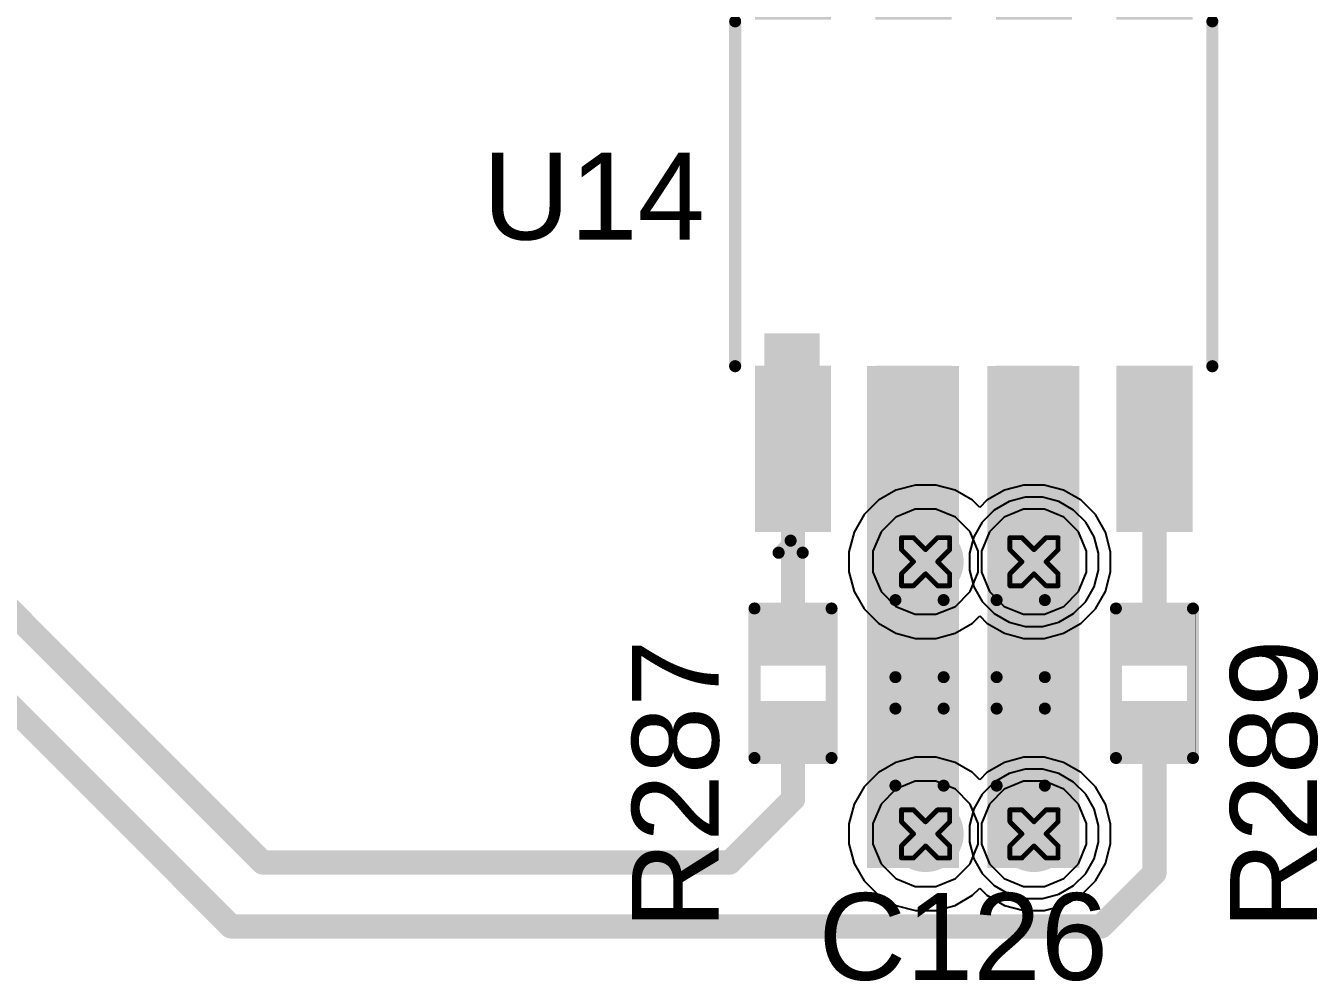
# Model space of a CAD drawing. Header units: inches. Extents: x 0 to 5379, y 0 to 5429.
# Drawn here: x 268.26 to 281.88, y 84.18 to 94.25 of the extents above; entities that cross this region are included whole.
import ezdxf

# ---------------------------------------------------------------- set-up
doc = ezdxf.new("R2010")
doc.units = ezdxf.units.IN
for name, color, linetype in [('Bottom Layer', 5, 'Continuous'), ('Bottom Solder', 6, 'Continuous'), ('Drill Drawing', 1, 'Continuous'), ('GND01', 16, 'Continuous'), ('GND02', 76, 'Continuous'), ('PWR', 156, 'Continuous'), ('SIG 01', 90, 'Continuous'), ('Top Layer', 1, 'Continuous'), ('Top Overlay', 2, 'Continuous'), ('Top Paste', 8, 'Continuous'), ('Top Solder', 216, 'Continuous'), ('Via Holes', 16, 'Continuous')]:
    doc.layers.add(name, color=color, linetype=linetype)
doc.styles.add('Arial', font='', dxfattribs={"height": 0.2})
doc.styles.get('Arial').set_extended_font_data('Arial')

# ---------------------------------------------------------------- blocks, each defined once
blk = doc.blocks.new('SOIC_8_0_154___3_90___W______144')
at = {"layer": 'Top Layer'}
for points in [[(-3.475, 1.605), (-3.475, 2.205), (-1.925, 2.205), (-1.925, 1.605)], [(1.925, 1.605), (1.925, 2.205), (3.475, 2.205), (3.475, 1.605)], [(-3.475, 0.335), (-3.475, 0.935), (-1.925, 0.935), (-1.925, 0.335)], [(1.925, 0.335), (1.925, 0.935), (3.475, 0.935), (3.475, 0.335)], [(-3.475, -0.935), (-3.475, -0.335), (-1.925, -0.335), (-1.925, -0.935)], [(1.925, -0.935), (1.925, -0.335), (3.475, -0.335), (3.475, -0.935)], [(-3.475, -2.205), (-3.475, -1.605), (-1.925, -1.605), (-1.925, -2.205)], [(1.925, -2.205), (1.925, -1.605), (3.475, -1.605), (3.475, -2.205)]]:
    blk.add_hatch(color=1, dxfattribs=at).paths.add_polyline_path(points)
at = {"layer": 'Top Overlay'}
blk.add_hatch(color=2, dxfattribs=at).paths.add_polyline_path([(-1.839, 1.624), (-1.483, 1.624), (-1.483, 2.209), (-1.839, 2.209)])
at = {"layer": 'Top Paste'}
for points in [[(-3.475, 1.605), (-3.475, 2.205), (-1.925, 2.205), (-1.925, 1.605)], [(1.925, 1.605), (1.925, 2.205), (3.475, 2.205), (3.475, 1.605)], [(-3.475, 0.335), (-3.475, 0.935), (-1.925, 0.935), (-1.925, 0.335)], [(1.925, 0.335), (1.925, 0.935), (3.475, 0.935), (3.475, 0.335)], [(-3.475, -0.935), (-3.475, -0.335), (-1.925, -0.335), (-1.925, -0.935)], [(1.925, -0.935), (1.925, -0.335), (3.475, -0.335), (3.475, -0.935)], [(-3.475, -2.205), (-3.475, -1.605), (-1.925, -1.605), (-1.925, -2.205)], [(1.925, -2.205), (1.925, -1.605), (3.475, -1.605), (3.475, -2.205)]]:
    blk.add_hatch(color=8, dxfattribs=at).paths.add_polyline_path(points)
at = {"layer": 'Top Solder'}
for points in [[(-3.577, 1.503), (-3.577, 2.307), (-1.823, 2.307), (-1.823, 1.503)], [(1.823, 1.503), (1.823, 2.307), (3.577, 2.307), (3.577, 1.503)], [(-3.577, 0.233), (-3.577, 1.037), (-1.823, 1.037), (-1.823, 0.233)], [(1.823, 0.233), (1.823, 1.037), (3.577, 1.037), (3.577, 0.233)], [(-3.577, -1.037), (-3.577, -0.233), (-1.823, -0.233), (-1.823, -1.037)], [(1.823, -1.037), (1.823, -0.233), (3.577, -0.233), (3.577, -1.037)], [(-3.577, -2.307), (-3.577, -1.503), (-1.823, -1.503), (-1.823, -2.307)], [(1.823, -2.307), (1.823, -1.503), (3.577, -1.503), (3.577, -2.307)]]:
    blk.add_hatch(color=216, dxfattribs=at).paths.add_polyline_path(points)
at = {"layer": 'Top Overlay'}
for points in [[(-1.829, 2.515, 0.127, 0.127, 0), (1.803, 2.515, 0.127, 0.127, 0)], [(-3.794, 2.057, 0.127, 0.127, 0), (-3.667, 1.93, 0.127, 0.127, 0)], [(-3.794, 2.057, 0.127, 0.127, 0), (-3.794, 1.803, 0.127, 0.127, 0)], [(-3.667, 1.93, 0.127, 0.127, 0), (-3.794, 1.803, 0.127, 0.127, 0)], [(-1.829, -2.515, 0.127, 0.127, 0), (1.803, -2.515, 0.127, 0.127, 0)]]:
    blk.add_lwpolyline(points, format="xyseb", dxfattribs=at)
for points in [[(-1.861, 2.515, 0.0635, 0.0635, 1), (-1.797, 2.515, 0.0635, 0.0635, 1)], [(1.772, 2.515, 0.0635, 0.0635, 1), (1.835, 2.515, 0.0635, 0.0635, 1)], [(-3.826, 2.057, 0.0635, 0.0635, 1), (-3.762, 2.057, 0.0635, 0.0635, 1)], [(-3.826, 2.057, 0.0635, 0.0635, 1), (-3.762, 2.057, 0.0635, 0.0635, 1)], [(-3.699, 1.93, 0.0635, 0.0635, 1), (-3.635, 1.93, 0.0635, 0.0635, 1)], [(-3.699, 1.93, 0.0635, 0.0635, 1), (-3.635, 1.93, 0.0635, 0.0635, 1)], [(-3.826, 1.803, 0.0635, 0.0635, 1), (-3.762, 1.803, 0.0635, 0.0635, 1)], [(-3.826, 1.803, 0.0635, 0.0635, 1), (-3.762, 1.803, 0.0635, 0.0635, 1)], [(-1.861, -2.515, 0.0635, 0.0635, 1), (-1.797, -2.515, 0.0635, 0.0635, 1)], [(1.772, -2.515, 0.0635, 0.0635, 1), (1.835, -2.515, 0.0635, 0.0635, 1)]]:
    blk.add_lwpolyline(points, format="xyseb", close=True, dxfattribs=at)
blk = doc.blocks.new('R___0402_481')
at = {"layer": 'Top Layer'}
for points in [[(-0.699, -0.318), (-0.699, 0.318), (-0.241, 0.318), (-0.241, -0.318)], [(0.241, -0.318), (0.241, 0.318), (0.699, 0.318), (0.699, -0.318)]]:
    blk.add_hatch(color=1, dxfattribs=at).paths.add_polyline_path(points)
at = {"layer": 'Top Paste'}
for points in [[(-0.699, -0.318), (-0.699, 0.318), (-0.241, 0.318), (-0.241, -0.318)], [(0.241, -0.318), (0.241, 0.318), (0.699, 0.318), (0.699, -0.318)]]:
    blk.add_hatch(color=8, dxfattribs=at).paths.add_polyline_path(points)
at = {"layer": 'Top Solder'}
for points in [[(-0.754, -0.373), (-0.754, 0.373), (-0.186, 0.373), (-0.186, -0.373)], [(0.186, -0.373), (0.186, 0.373), (0.754, 0.373), (0.754, -0.373)]]:
    blk.add_hatch(color=216, dxfattribs=at).paths.add_polyline_path(points)
at = {"layer": 'Top Overlay'}
for points in [[(-0.787, 0.406, 0.127, 0.127, 0), (0.787, 0.406, 0.127, 0.127, 0)], [(-0.787, 0.406, 0.127, 0.127, 0), (-0.787, -0.406, 0.127, 0.127, 0)], [(0.787, 0.406, 0.127, 0.127, 0), (0.787, -0.406, 0.127, 0.127, 0)], [(-0.787, -0.406, 0.127, 0.127, 0), (0.787, -0.406, 0.127, 0.127, 0)], [(-0.813, -0.432, 0.00323, 0.00323, 0), (0.813, -0.432, 0.00323, 0.00323, 0)]]:
    blk.add_lwpolyline(points, format="xyseb", dxfattribs=at)
for points in [[(-0.819, 0.406, 0.0635, 0.0635, 1), (-0.756, 0.406, 0.0635, 0.0635, 1)], [(-0.819, 0.406, 0.0635, 0.0635, 1), (-0.756, 0.406, 0.0635, 0.0635, 1)], [(0.756, 0.406, 0.0635, 0.0635, 1), (0.819, 0.406, 0.0635, 0.0635, 1)], [(0.756, 0.406, 0.0635, 0.0635, 1), (0.819, 0.406, 0.0635, 0.0635, 1)], [(-0.819, -0.406, 0.0635, 0.0635, 1), (-0.756, -0.406, 0.0635, 0.0635, 1)], [(-0.819, -0.406, 0.0635, 0.0635, 1), (-0.756, -0.406, 0.0635, 0.0635, 1)], [(0.756, -0.406, 0.0635, 0.0635, 1), (0.819, -0.406, 0.0635, 0.0635, 1)], [(0.756, -0.406, 0.0635, 0.0635, 1), (0.819, -0.406, 0.0635, 0.0635, 1)], [(-0.814, -0.432, 0.00161, 0.00161, 1), (-0.812, -0.432, 0.00161, 0.00161, 1)], [(0.812, -0.432, 0.00161, 0.00161, 1), (0.814, -0.432, 0.00161, 0.00161, 1)]]:
    blk.add_lwpolyline(points, format="xyseb", close=True, dxfattribs=at)
blk = doc.blocks.new('R___0402_483')
at = {"layer": 'Top Layer'}
for points in [[(-0.699, -0.318), (-0.699, 0.318), (-0.241, 0.318), (-0.241, -0.318)], [(0.241, -0.318), (0.241, 0.318), (0.699, 0.318), (0.699, -0.318)]]:
    blk.add_hatch(color=1, dxfattribs=at).paths.add_polyline_path(points)
at = {"layer": 'Top Paste'}
for points in [[(-0.699, -0.318), (-0.699, 0.318), (-0.241, 0.318), (-0.241, -0.318)], [(0.241, -0.318), (0.241, 0.318), (0.699, 0.318), (0.699, -0.318)]]:
    blk.add_hatch(color=8, dxfattribs=at).paths.add_polyline_path(points)
at = {"layer": 'Top Solder'}
for points in [[(-0.754, -0.373), (-0.754, 0.373), (-0.186, 0.373), (-0.186, -0.373)], [(0.186, -0.373), (0.186, 0.373), (0.754, 0.373), (0.754, -0.373)]]:
    blk.add_hatch(color=216, dxfattribs=at).paths.add_polyline_path(points)
at = {"layer": 'Top Overlay'}
for points in [[(-0.787, 0.406, 0.127, 0.127, 0), (0.787, 0.406, 0.127, 0.127, 0)], [(-0.787, 0.406, 0.127, 0.127, 0), (-0.787, -0.406, 0.127, 0.127, 0)], [(0.787, 0.406, 0.127, 0.127, 0), (0.787, -0.406, 0.127, 0.127, 0)], [(-0.787, -0.406, 0.127, 0.127, 0), (0.787, -0.406, 0.127, 0.127, 0)], [(-0.813, -0.432, 0.00323, 0.00323, 0), (0.813, -0.432, 0.00323, 0.00323, 0)]]:
    blk.add_lwpolyline(points, format="xyseb", dxfattribs=at)
for points in [[(-0.819, 0.406, 0.0635, 0.0635, 1), (-0.756, 0.406, 0.0635, 0.0635, 1)], [(-0.819, 0.406, 0.0635, 0.0635, 1), (-0.756, 0.406, 0.0635, 0.0635, 1)], [(0.756, 0.406, 0.0635, 0.0635, 1), (0.819, 0.406, 0.0635, 0.0635, 1)], [(0.756, 0.406, 0.0635, 0.0635, 1), (0.819, 0.406, 0.0635, 0.0635, 1)], [(-0.819, -0.406, 0.0635, 0.0635, 1), (-0.756, -0.406, 0.0635, 0.0635, 1)], [(-0.819, -0.406, 0.0635, 0.0635, 1), (-0.756, -0.406, 0.0635, 0.0635, 1)], [(0.756, -0.406, 0.0635, 0.0635, 1), (0.819, -0.406, 0.0635, 0.0635, 1)], [(0.756, -0.406, 0.0635, 0.0635, 1), (0.819, -0.406, 0.0635, 0.0635, 1)], [(-0.814, -0.432, 0.00161, 0.00161, 1), (-0.812, -0.432, 0.00161, 0.00161, 1)], [(0.812, -0.432, 0.00161, 0.00161, 1), (0.814, -0.432, 0.00161, 0.00161, 1)]]:
    blk.add_lwpolyline(points, format="xyseb", close=True, dxfattribs=at)
blk = doc.blocks.new('C___0402_1000')
at = {"layer": 'Top Layer'}
for points in [[(-0.699, -0.318), (-0.699, 0.318), (-0.241, 0.318), (-0.241, -0.318)], [(0.241, -0.318), (0.241, 0.318), (0.699, 0.318), (0.699, -0.318)]]:
    blk.add_hatch(color=1, dxfattribs=at).paths.add_polyline_path(points)
at = {"layer": 'Top Paste'}
for points in [[(-0.699, -0.318), (-0.699, 0.318), (-0.241, 0.318), (-0.241, -0.318)], [(0.241, -0.318), (0.241, 0.318), (0.699, 0.318), (0.699, -0.318)]]:
    blk.add_hatch(color=8, dxfattribs=at).paths.add_polyline_path(points)
at = {"layer": 'Top Solder'}
for points in [[(-0.758, -0.377), (-0.758, 0.377), (-0.181, 0.377), (-0.181, -0.377)], [(0.181, -0.377), (0.181, 0.377), (0.758, 0.377), (0.758, -0.377)]]:
    blk.add_hatch(color=216, dxfattribs=at).paths.add_polyline_path(points)
at = {"layer": 'Top Overlay'}
for points in [[(-0.787, -0.406, 0.127, 0.127, 0), (-0.787, 0.406, 0.127, 0.127, 0)], [(-0.787, 0.406, 0.127, 0.127, 0), (-0.279, 0.406, 0.127, 0.127, 0)], [(0.279, 0.406, 0.127, 0.127, 0), (0.787, 0.406, 0.127, 0.127, 0)], [(0.787, -0.406, 0.127, 0.127, 0), (0.787, 0.406, 0.127, 0.127, 0)], [(-0.787, -0.406, 0.127, 0.127, 0), (-0.279, -0.406, 0.127, 0.127, 0)], [(0.279, -0.406, 0.127, 0.127, 0), (0.787, -0.406, 0.127, 0.127, 0)]]:
    blk.add_lwpolyline(points, format="xyseb", dxfattribs=at)
for points in [[(-0.819, 0.406, 0.0635, 0.0635, 1), (-0.756, 0.406, 0.0635, 0.0635, 1)], [(-0.819, 0.406, 0.0635, 0.0635, 1), (-0.756, 0.406, 0.0635, 0.0635, 1)], [(-0.311, 0.406, 0.0635, 0.0635, 1), (-0.248, 0.406, 0.0635, 0.0635, 1)], [(0.248, 0.406, 0.0635, 0.0635, 1), (0.311, 0.406, 0.0635, 0.0635, 1)], [(0.756, 0.406, 0.0635, 0.0635, 1), (0.819, 0.406, 0.0635, 0.0635, 1)], [(0.756, 0.406, 0.0635, 0.0635, 1), (0.819, 0.406, 0.0635, 0.0635, 1)], [(-0.819, -0.406, 0.0635, 0.0635, 1), (-0.756, -0.406, 0.0635, 0.0635, 1)], [(-0.819, -0.406, 0.0635, 0.0635, 1), (-0.756, -0.406, 0.0635, 0.0635, 1)], [(-0.311, -0.406, 0.0635, 0.0635, 1), (-0.248, -0.406, 0.0635, 0.0635, 1)], [(0.248, -0.406, 0.0635, 0.0635, 1), (0.311, -0.406, 0.0635, 0.0635, 1)], [(0.756, -0.406, 0.0635, 0.0635, 1), (0.819, -0.406, 0.0635, 0.0635, 1)], [(0.756, -0.406, 0.0635, 0.0635, 1), (0.819, -0.406, 0.0635, 0.0635, 1)]]:
    blk.add_lwpolyline(points, format="xyseb", close=True, dxfattribs=at)
blk = doc.blocks.new('C___0402_1001')
at = {"layer": 'Top Layer'}
for points in [[(-0.699, -0.318), (-0.699, 0.318), (-0.241, 0.318), (-0.241, -0.318)], [(0.241, -0.318), (0.241, 0.318), (0.699, 0.318), (0.699, -0.318)]]:
    blk.add_hatch(color=1, dxfattribs=at).paths.add_polyline_path(points)
at = {"layer": 'Top Paste'}
for points in [[(-0.699, -0.318), (-0.699, 0.318), (-0.241, 0.318), (-0.241, -0.318)], [(0.241, -0.318), (0.241, 0.318), (0.699, 0.318), (0.699, -0.318)]]:
    blk.add_hatch(color=8, dxfattribs=at).paths.add_polyline_path(points)
at = {"layer": 'Top Solder'}
for points in [[(-0.758, -0.377), (-0.758, 0.377), (-0.181, 0.377), (-0.181, -0.377)], [(0.181, -0.377), (0.181, 0.377), (0.758, 0.377), (0.758, -0.377)]]:
    blk.add_hatch(color=216, dxfattribs=at).paths.add_polyline_path(points)
at = {"layer": 'Top Overlay'}
for points in [[(-0.787, -0.406, 0.127, 0.127, 0), (-0.787, 0.406, 0.127, 0.127, 0)], [(-0.787, 0.406, 0.127, 0.127, 0), (-0.279, 0.406, 0.127, 0.127, 0)], [(0.279, 0.406, 0.127, 0.127, 0), (0.787, 0.406, 0.127, 0.127, 0)], [(0.787, -0.406, 0.127, 0.127, 0), (0.787, 0.406, 0.127, 0.127, 0)], [(-0.787, -0.406, 0.127, 0.127, 0), (-0.279, -0.406, 0.127, 0.127, 0)], [(0.279, -0.406, 0.127, 0.127, 0), (0.787, -0.406, 0.127, 0.127, 0)]]:
    blk.add_lwpolyline(points, format="xyseb", dxfattribs=at)
for points in [[(-0.819, 0.406, 0.0635, 0.0635, 1), (-0.756, 0.406, 0.0635, 0.0635, 1)], [(-0.819, 0.406, 0.0635, 0.0635, 1), (-0.756, 0.406, 0.0635, 0.0635, 1)], [(-0.311, 0.406, 0.0635, 0.0635, 1), (-0.248, 0.406, 0.0635, 0.0635, 1)], [(0.248, 0.406, 0.0635, 0.0635, 1), (0.311, 0.406, 0.0635, 0.0635, 1)], [(0.756, 0.406, 0.0635, 0.0635, 1), (0.819, 0.406, 0.0635, 0.0635, 1)], [(0.756, 0.406, 0.0635, 0.0635, 1), (0.819, 0.406, 0.0635, 0.0635, 1)], [(-0.819, -0.406, 0.0635, 0.0635, 1), (-0.756, -0.406, 0.0635, 0.0635, 1)], [(-0.819, -0.406, 0.0635, 0.0635, 1), (-0.756, -0.406, 0.0635, 0.0635, 1)], [(-0.311, -0.406, 0.0635, 0.0635, 1), (-0.248, -0.406, 0.0635, 0.0635, 1)], [(0.248, -0.406, 0.0635, 0.0635, 1), (0.311, -0.406, 0.0635, 0.0635, 1)], [(0.756, -0.406, 0.0635, 0.0635, 1), (0.819, -0.406, 0.0635, 0.0635, 1)], [(0.756, -0.406, 0.0635, 0.0635, 1), (0.819, -0.406, 0.0635, 0.0635, 1)]]:
    blk.add_lwpolyline(points, format="xyseb", close=True, dxfattribs=at)

msp = doc.modelspace()

# ---------------------------------------------------------------- hatches: boundary and pattern name
at = {"layer": 'Bottom Layer'}
h = msp.add_hatch(color=5, dxfattribs=at)
edge = h.paths.add_edge_path()
edge.add_arc((277.745, 88.6), 0.3, 0, 360)
h = msp.add_hatch(color=5, dxfattribs=at)
edge = h.paths.add_edge_path()
edge.add_arc((278.888, 88.6), 0.3, 0, 360)
h = msp.add_hatch(color=5, dxfattribs=at)
edge = h.paths.add_edge_path()
edge.add_arc((277.745, 85.733), 0.3, 0, 360)
h = msp.add_hatch(color=5, dxfattribs=at)
edge = h.paths.add_edge_path()
edge.add_arc((278.888, 85.733), 0.3, 0, 360)
at = {"layer": 'Bottom Solder'}
h = msp.add_hatch(color=6, dxfattribs=at)
edge = h.paths.add_edge_path()
edge.add_arc((277.745, 88.6), 0.402, 0, 360)
h = msp.add_hatch(color=6, dxfattribs=at)
edge = h.paths.add_edge_path()
edge.add_arc((278.888, 88.6), 0.402, 0, 360)
h = msp.add_hatch(color=6, dxfattribs=at)
edge = h.paths.add_edge_path()
edge.add_arc((277.745, 85.733), 0.402, 0, 360)
h = msp.add_hatch(color=6, dxfattribs=at)
edge = h.paths.add_edge_path()
edge.add_arc((278.888, 85.733), 0.402, 0, 360)
at = {"layer": 'GND01'}
h = msp.add_hatch(color=16, dxfattribs=at)
edge = h.paths.add_edge_path()
edge.add_arc((277.745, 88.6), 0.3, 0, 360)
h = msp.add_hatch(color=16, dxfattribs=at)
edge = h.paths.add_edge_path()
edge.add_arc((278.888, 88.6), 0.3, 0, 360)
h = msp.add_hatch(color=16, dxfattribs=at)
edge = h.paths.add_edge_path()
edge.add_arc((277.745, 85.733), 0.3, 0, 360)
h = msp.add_hatch(color=16, dxfattribs=at)
edge = h.paths.add_edge_path()
edge.add_arc((278.888, 85.733), 0.3, 0, 360)
at = {"layer": 'GND02'}
h = msp.add_hatch(color=76, dxfattribs=at)
edge = h.paths.add_edge_path()
edge.add_arc((277.745, 88.6), 0.3, 0, 360)
h = msp.add_hatch(color=76, dxfattribs=at)
edge = h.paths.add_edge_path()
edge.add_arc((278.888, 88.6), 0.3, 0, 360)
h = msp.add_hatch(color=76, dxfattribs=at)
edge = h.paths.add_edge_path()
edge.add_arc((277.745, 85.733), 0.3, 0, 360)
h = msp.add_hatch(color=76, dxfattribs=at)
edge = h.paths.add_edge_path()
edge.add_arc((278.888, 85.733), 0.3, 0, 360)
at = {"layer": 'PWR'}
h = msp.add_hatch(color=156, dxfattribs=at)
edge = h.paths.add_edge_path()
edge.add_arc((277.745, 88.6), 0.3, 0, 360)
h = msp.add_hatch(color=156, dxfattribs=at)
edge = h.paths.add_edge_path()
edge.add_arc((278.888, 88.6), 0.3, 0, 360)
h = msp.add_hatch(color=156, dxfattribs=at)
edge = h.paths.add_edge_path()
edge.add_arc((277.745, 85.733), 0.3, 0, 360)
h = msp.add_hatch(color=156, dxfattribs=at)
edge = h.paths.add_edge_path()
edge.add_arc((278.888, 85.733), 0.3, 0, 360)
at = {"layer": 'SIG 01'}
h = msp.add_hatch(color=90, dxfattribs=at)
edge = h.paths.add_edge_path()
edge.add_arc((277.745, 88.6), 0.3, 0, 360)
h = msp.add_hatch(color=90, dxfattribs=at)
edge = h.paths.add_edge_path()
edge.add_arc((278.888, 88.6), 0.3, 0, 360)
h = msp.add_hatch(color=90, dxfattribs=at)
edge = h.paths.add_edge_path()
edge.add_arc((277.745, 85.733), 0.3, 0, 360)
h = msp.add_hatch(color=90, dxfattribs=at)
edge = h.paths.add_edge_path()
edge.add_arc((278.888, 85.733), 0.3, 0, 360)
at = {"layer": 'Top Layer'}
for points in [[(277.128, 90.662), (277.128, 85.372), (278.096, 85.372), (278.096, 90.662)], [(278.398, 90.662), (278.398, 85.372), (279.366, 85.372), (279.366, 90.662)]]:
    msp.add_hatch(color=1, dxfattribs=at).paths.add_polyline_path(points)
h = msp.add_hatch(color=1, dxfattribs=at)
edge = h.paths.add_edge_path()
edge.add_arc((277.745, 88.6), 0.3, 0, 360)
h = msp.add_hatch(color=1, dxfattribs=at)
edge = h.paths.add_edge_path()
edge.add_arc((278.888, 88.6), 0.3, 0, 360)
h = msp.add_hatch(color=1, dxfattribs=at)
edge = h.paths.add_edge_path()
edge.add_arc((277.745, 85.733), 0.3, 0, 360)
h = msp.add_hatch(color=1, dxfattribs=at)
edge = h.paths.add_edge_path()
edge.add_arc((278.888, 85.733), 0.3, 0, 360)
at = {"layer": 'Top Solder'}
h = msp.add_hatch(color=216, dxfattribs=at)
edge = h.paths.add_edge_path()
edge.add_arc((277.745, 88.6), 0.402, 0, 360)
h = msp.add_hatch(color=216, dxfattribs=at)
edge = h.paths.add_edge_path()
edge.add_arc((278.888, 88.6), 0.402, 0, 360)
h = msp.add_hatch(color=216, dxfattribs=at)
edge = h.paths.add_edge_path()
edge.add_arc((277.745, 85.733), 0.402, 0, 360)
h = msp.add_hatch(color=216, dxfattribs=at)
edge = h.paths.add_edge_path()
edge.add_arc((278.888, 85.733), 0.402, 0, 360)
at = {"layer": 'Via Holes'}
h = msp.add_hatch(color=7, dxfattribs=at)
edge = h.paths.add_edge_path()
edge.add_arc((277.745, 88.6), 0.15, 0, 360)
h = msp.add_hatch(color=7, dxfattribs=at)
edge = h.paths.add_edge_path()
edge.add_arc((278.888, 88.6), 0.15, 0, 360)
h = msp.add_hatch(color=7, dxfattribs=at)
edge = h.paths.add_edge_path()
edge.add_arc((277.745, 85.733), 0.15, 0, 360)
h = msp.add_hatch(color=7, dxfattribs=at)
edge = h.paths.add_edge_path()
edge.add_arc((278.888, 85.733), 0.15, 0, 360)

# ---------------------------------------------------------------- linework, layer by layer
at = {"layer": 'Bottom Layer'}
for p, q in [((277.639, 89.408), (277.433, 89.353)), ((277.852, 89.408), (277.639, 89.408)), ((278.057, 89.353), (277.852, 89.408)), ((278.782, 89.408), (278.576, 89.353)), ((278.995, 89.408), (278.782, 89.408)), ((279.2, 89.353), (278.995, 89.408)), ((277.249, 89.247), (277.099, 89.096)), ((277.433, 89.353), (277.249, 89.247)), ((278.241, 89.247), (278.057, 89.353)), ((278.317, 89.171), (278.241, 89.247)), ((278.392, 89.247), (278.317, 89.171)), ((278.576, 89.353), (278.392, 89.247)), ((279.384, 89.247), (279.2, 89.353)), ((279.535, 89.096), (279.384, 89.247)), ((277.099, 89.096), (276.992, 88.912)), ((279.641, 88.912), (279.535, 89.096)), ((276.992, 88.912), (276.937, 88.706)), ((279.696, 88.706), (279.641, 88.912)), ((276.937, 88.706), (276.937, 88.494)), ((279.696, 88.494), (279.696, 88.706)), ((276.937, 88.494), (276.992, 88.288)), ((279.641, 88.288), (279.696, 88.494)), ((276.992, 88.288), (277.099, 88.104)), ((279.535, 88.104), (279.641, 88.288)), ((277.099, 88.104), (277.249, 87.953)), ((278.241, 87.953), (278.317, 88.029)), ((278.317, 88.029), (278.392, 87.953)), ((279.384, 87.953), (279.535, 88.104)), ((277.249, 87.953), (277.433, 87.847)), ((278.057, 87.847), (278.241, 87.953)), ((278.392, 87.953), (278.576, 87.847)), ((279.2, 87.847), (279.384, 87.953)), ((277.433, 87.847), (277.639, 87.792)), ((277.639, 87.792), (277.852, 87.792)), ((277.852, 87.792), (278.057, 87.847)), ((278.576, 87.847), (278.782, 87.792)), ((278.782, 87.792), (278.995, 87.792)), ((278.995, 87.792), (279.2, 87.847)), ((277.639, 86.541), (277.433, 86.486)), ((277.852, 86.541), (277.639, 86.541)), ((278.057, 86.486), (277.852, 86.541)), ((278.782, 86.541), (278.576, 86.486)), ((278.995, 86.541), (278.782, 86.541)), ((279.2, 86.486), (278.995, 86.541)), ((277.249, 86.38), (277.099, 86.229)), ((277.433, 86.486), (277.249, 86.38)), ((278.241, 86.38), (278.057, 86.486)), ((278.317, 86.304), (278.241, 86.38)), ((278.392, 86.38), (278.317, 86.304)), ((278.576, 86.486), (278.392, 86.38)), ((279.384, 86.38), (279.2, 86.486)), ((279.535, 86.229), (279.384, 86.38)), ((277.099, 86.229), (276.992, 86.045)), ((279.641, 86.045), (279.535, 86.229)), ((276.992, 86.045), (276.937, 85.84)), ((279.696, 85.84), (279.641, 86.045)), ((276.937, 85.84), (276.937, 85.627)), ((279.696, 85.627), (279.696, 85.84)), ((276.937, 85.627), (276.992, 85.421)), ((279.641, 85.421), (279.696, 85.627)), ((276.992, 85.421), (277.099, 85.237)), ((279.535, 85.237), (279.641, 85.421)), ((277.099, 85.237), (277.249, 85.087)), ((278.241, 85.087), (278.317, 85.162)), ((278.317, 85.162), (278.392, 85.087)), ((279.384, 85.087), (279.535, 85.237)), ((277.249, 85.087), (277.433, 84.98)), ((278.057, 84.98), (278.241, 85.087)), ((278.392, 85.087), (278.576, 84.98)), ((279.2, 84.98), (279.384, 85.087)), ((277.433, 84.98), (277.639, 84.925)), ((277.639, 84.925), (277.852, 84.925)), ((277.852, 84.925), (278.057, 84.98)), ((278.576, 84.98), (278.782, 84.925)), ((278.782, 84.925), (278.995, 84.925)), ((278.995, 84.925), (279.2, 84.98))]:
    msp.add_line(p, q, dxfattribs=at)
at = {"layer": 'Drill Drawing'}
for points in [[(277.491, 88.727, 0.0508, 0.0508, 0), (277.491, 88.854, 0.0508, 0.0508, 0)], [(277.491, 88.854, 0.0508, 0.0508, 0), (277.618, 88.854, 0.0508, 0.0508, 0)], [(277.618, 88.854, 0.0508, 0.0508, 0), (277.745, 88.727, 0.0508, 0.0508, 0)], [(277.745, 88.727, 0.0508, 0.0508, 0), (277.872, 88.854, 0.0508, 0.0508, 0)], [(277.872, 88.854, 0.0508, 0.0508, 0), (277.999, 88.854, 0.0508, 0.0508, 0)], [(277.999, 88.727, 0.0508, 0.0508, 0), (277.999, 88.854, 0.0508, 0.0508, 0)], [(278.634, 88.727, 0.0508, 0.0508, 0), (278.634, 88.854, 0.0508, 0.0508, 0)], [(278.634, 88.854, 0.0508, 0.0508, 0), (278.761, 88.854, 0.0508, 0.0508, 0)], [(278.761, 88.854, 0.0508, 0.0508, 0), (278.888, 88.727, 0.0508, 0.0508, 0)], [(278.888, 88.727, 0.0508, 0.0508, 0), (279.015, 88.854, 0.0508, 0.0508, 0)], [(279.015, 88.854, 0.0508, 0.0508, 0), (279.142, 88.854, 0.0508, 0.0508, 0)], [(279.142, 88.727, 0.0508, 0.0508, 0), (279.142, 88.854, 0.0508, 0.0508, 0)], [(277.491, 88.727, 0.0508, 0.0508, 0), (277.618, 88.6, 0.0508, 0.0508, 0)], [(277.872, 88.6, 0.0508, 0.0508, 0), (277.999, 88.727, 0.0508, 0.0508, 0)], [(278.634, 88.727, 0.0508, 0.0508, 0), (278.761, 88.6, 0.0508, 0.0508, 0)], [(279.015, 88.6, 0.0508, 0.0508, 0), (279.142, 88.727, 0.0508, 0.0508, 0)], [(277.491, 88.473, 0.0508, 0.0508, 0), (277.618, 88.6, 0.0508, 0.0508, 0)], [(277.872, 88.6, 0.0508, 0.0508, 0), (277.999, 88.473, 0.0508, 0.0508, 0)], [(278.634, 88.473, 0.0508, 0.0508, 0), (278.761, 88.6, 0.0508, 0.0508, 0)], [(279.015, 88.6, 0.0508, 0.0508, 0), (279.142, 88.473, 0.0508, 0.0508, 0)], [(277.491, 88.346, 0.0508, 0.0508, 0), (277.491, 88.473, 0.0508, 0.0508, 0)], [(277.618, 88.346, 0.0508, 0.0508, 0), (277.745, 88.473, 0.0508, 0.0508, 0)], [(277.745, 88.473, 0.0508, 0.0508, 0), (277.872, 88.346, 0.0508, 0.0508, 0)], [(277.999, 88.346, 0.0508, 0.0508, 0), (277.999, 88.473, 0.0508, 0.0508, 0)], [(278.634, 88.346, 0.0508, 0.0508, 0), (278.634, 88.473, 0.0508, 0.0508, 0)], [(278.761, 88.346, 0.0508, 0.0508, 0), (278.888, 88.473, 0.0508, 0.0508, 0)], [(278.888, 88.473, 0.0508, 0.0508, 0), (279.015, 88.346, 0.0508, 0.0508, 0)], [(279.142, 88.346, 0.0508, 0.0508, 0), (279.142, 88.473, 0.0508, 0.0508, 0)], [(277.491, 88.346, 0.0508, 0.0508, 0), (277.618, 88.346, 0.0508, 0.0508, 0)], [(277.872, 88.346, 0.0508, 0.0508, 0), (277.999, 88.346, 0.0508, 0.0508, 0)], [(278.634, 88.346, 0.0508, 0.0508, 0), (278.761, 88.346, 0.0508, 0.0508, 0)], [(279.015, 88.346, 0.0508, 0.0508, 0), (279.142, 88.346, 0.0508, 0.0508, 0)], [(277.491, 85.86, 0.0508, 0.0508, 0), (277.491, 85.987, 0.0508, 0.0508, 0)], [(277.491, 85.987, 0.0508, 0.0508, 0), (277.618, 85.987, 0.0508, 0.0508, 0)], [(277.618, 85.987, 0.0508, 0.0508, 0), (277.745, 85.86, 0.0508, 0.0508, 0)], [(277.745, 85.86, 0.0508, 0.0508, 0), (277.872, 85.987, 0.0508, 0.0508, 0)], [(277.872, 85.987, 0.0508, 0.0508, 0), (277.999, 85.987, 0.0508, 0.0508, 0)], [(277.999, 85.86, 0.0508, 0.0508, 0), (277.999, 85.987, 0.0508, 0.0508, 0)], [(278.634, 85.86, 0.0508, 0.0508, 0), (278.634, 85.987, 0.0508, 0.0508, 0)], [(278.634, 85.987, 0.0508, 0.0508, 0), (278.761, 85.987, 0.0508, 0.0508, 0)], [(278.761, 85.987, 0.0508, 0.0508, 0), (278.888, 85.86, 0.0508, 0.0508, 0)], [(278.888, 85.86, 0.0508, 0.0508, 0), (279.015, 85.987, 0.0508, 0.0508, 0)], [(279.015, 85.987, 0.0508, 0.0508, 0), (279.142, 85.987, 0.0508, 0.0508, 0)], [(279.142, 85.86, 0.0508, 0.0508, 0), (279.142, 85.987, 0.0508, 0.0508, 0)], [(277.491, 85.86, 0.0508, 0.0508, 0), (277.618, 85.733, 0.0508, 0.0508, 0)], [(277.872, 85.733, 0.0508, 0.0508, 0), (277.999, 85.86, 0.0508, 0.0508, 0)], [(278.634, 85.86, 0.0508, 0.0508, 0), (278.761, 85.733, 0.0508, 0.0508, 0)], [(279.015, 85.733, 0.0508, 0.0508, 0), (279.142, 85.86, 0.0508, 0.0508, 0)], [(277.491, 85.606, 0.0508, 0.0508, 0), (277.618, 85.733, 0.0508, 0.0508, 0)], [(277.872, 85.733, 0.0508, 0.0508, 0), (277.999, 85.606, 0.0508, 0.0508, 0)], [(278.634, 85.606, 0.0508, 0.0508, 0), (278.761, 85.733, 0.0508, 0.0508, 0)], [(279.015, 85.733, 0.0508, 0.0508, 0), (279.142, 85.606, 0.0508, 0.0508, 0)], [(277.491, 85.479, 0.0508, 0.0508, 0), (277.491, 85.606, 0.0508, 0.0508, 0)], [(277.618, 85.479, 0.0508, 0.0508, 0), (277.745, 85.606, 0.0508, 0.0508, 0)], [(277.745, 85.606, 0.0508, 0.0508, 0), (277.872, 85.479, 0.0508, 0.0508, 0)], [(277.999, 85.479, 0.0508, 0.0508, 0), (277.999, 85.606, 0.0508, 0.0508, 0)], [(278.634, 85.479, 0.0508, 0.0508, 0), (278.634, 85.606, 0.0508, 0.0508, 0)], [(278.761, 85.479, 0.0508, 0.0508, 0), (278.888, 85.606, 0.0508, 0.0508, 0)], [(278.888, 85.606, 0.0508, 0.0508, 0), (279.015, 85.479, 0.0508, 0.0508, 0)], [(279.142, 85.479, 0.0508, 0.0508, 0), (279.142, 85.606, 0.0508, 0.0508, 0)], [(277.491, 85.479, 0.0508, 0.0508, 0), (277.618, 85.479, 0.0508, 0.0508, 0)], [(277.872, 85.479, 0.0508, 0.0508, 0), (277.999, 85.479, 0.0508, 0.0508, 0)], [(278.634, 85.479, 0.0508, 0.0508, 0), (278.761, 85.479, 0.0508, 0.0508, 0)], [(279.015, 85.479, 0.0508, 0.0508, 0), (279.142, 85.479, 0.0508, 0.0508, 0)]]:
    msp.add_lwpolyline(points, format="xyseb", dxfattribs=at)
for points in [[(277.479, 88.854, 0.0254, 0.0254, 1), (277.504, 88.854, 0.0254, 0.0254, 1)], [(277.479, 88.854, 0.0254, 0.0254, 1), (277.504, 88.854, 0.0254, 0.0254, 1)], [(277.606, 88.854, 0.0254, 0.0254, 1), (277.631, 88.854, 0.0254, 0.0254, 1)], [(277.606, 88.854, 0.0254, 0.0254, 1), (277.631, 88.854, 0.0254, 0.0254, 1)], [(277.86, 88.854, 0.0254, 0.0254, 1), (277.885, 88.854, 0.0254, 0.0254, 1)], [(277.86, 88.854, 0.0254, 0.0254, 1), (277.885, 88.854, 0.0254, 0.0254, 1)], [(277.987, 88.854, 0.0254, 0.0254, 1), (278.012, 88.854, 0.0254, 0.0254, 1)], [(277.987, 88.854, 0.0254, 0.0254, 1), (278.012, 88.854, 0.0254, 0.0254, 1)], [(278.622, 88.854, 0.0254, 0.0254, 1), (278.647, 88.854, 0.0254, 0.0254, 1)], [(278.622, 88.854, 0.0254, 0.0254, 1), (278.647, 88.854, 0.0254, 0.0254, 1)], [(278.749, 88.854, 0.0254, 0.0254, 1), (278.774, 88.854, 0.0254, 0.0254, 1)], [(278.749, 88.854, 0.0254, 0.0254, 1), (278.774, 88.854, 0.0254, 0.0254, 1)], [(279.003, 88.854, 0.0254, 0.0254, 1), (279.028, 88.854, 0.0254, 0.0254, 1)], [(279.003, 88.854, 0.0254, 0.0254, 1), (279.028, 88.854, 0.0254, 0.0254, 1)], [(279.13, 88.854, 0.0254, 0.0254, 1), (279.155, 88.854, 0.0254, 0.0254, 1)], [(279.13, 88.854, 0.0254, 0.0254, 1), (279.155, 88.854, 0.0254, 0.0254, 1)], [(277.479, 88.727, 0.0254, 0.0254, 1), (277.504, 88.727, 0.0254, 0.0254, 1)], [(277.479, 88.727, 0.0254, 0.0254, 1), (277.504, 88.727, 0.0254, 0.0254, 1)], [(277.733, 88.727, 0.0254, 0.0254, 1), (277.758, 88.727, 0.0254, 0.0254, 1)], [(277.733, 88.727, 0.0254, 0.0254, 1), (277.758, 88.727, 0.0254, 0.0254, 1)], [(277.987, 88.727, 0.0254, 0.0254, 1), (278.012, 88.727, 0.0254, 0.0254, 1)], [(277.987, 88.727, 0.0254, 0.0254, 1), (278.012, 88.727, 0.0254, 0.0254, 1)], [(278.622, 88.727, 0.0254, 0.0254, 1), (278.647, 88.727, 0.0254, 0.0254, 1)], [(278.622, 88.727, 0.0254, 0.0254, 1), (278.647, 88.727, 0.0254, 0.0254, 1)], [(278.876, 88.727, 0.0254, 0.0254, 1), (278.901, 88.727, 0.0254, 0.0254, 1)], [(278.876, 88.727, 0.0254, 0.0254, 1), (278.901, 88.727, 0.0254, 0.0254, 1)], [(279.13, 88.727, 0.0254, 0.0254, 1), (279.155, 88.727, 0.0254, 0.0254, 1)], [(279.13, 88.727, 0.0254, 0.0254, 1), (279.155, 88.727, 0.0254, 0.0254, 1)], [(277.606, 88.6, 0.0254, 0.0254, 1), (277.631, 88.6, 0.0254, 0.0254, 1)], [(277.606, 88.6, 0.0254, 0.0254, 1), (277.631, 88.6, 0.0254, 0.0254, 1)], [(277.86, 88.6, 0.0254, 0.0254, 1), (277.885, 88.6, 0.0254, 0.0254, 1)], [(277.86, 88.6, 0.0254, 0.0254, 1), (277.885, 88.6, 0.0254, 0.0254, 1)], [(278.749, 88.6, 0.0254, 0.0254, 1), (278.774, 88.6, 0.0254, 0.0254, 1)], [(278.749, 88.6, 0.0254, 0.0254, 1), (278.774, 88.6, 0.0254, 0.0254, 1)], [(279.003, 88.6, 0.0254, 0.0254, 1), (279.028, 88.6, 0.0254, 0.0254, 1)], [(279.003, 88.6, 0.0254, 0.0254, 1), (279.028, 88.6, 0.0254, 0.0254, 1)], [(277.479, 88.473, 0.0254, 0.0254, 1), (277.504, 88.473, 0.0254, 0.0254, 1)], [(277.479, 88.473, 0.0254, 0.0254, 1), (277.504, 88.473, 0.0254, 0.0254, 1)], [(277.733, 88.473, 0.0254, 0.0254, 1), (277.758, 88.473, 0.0254, 0.0254, 1)], [(277.733, 88.473, 0.0254, 0.0254, 1), (277.758, 88.473, 0.0254, 0.0254, 1)], [(277.987, 88.473, 0.0254, 0.0254, 1), (278.012, 88.473, 0.0254, 0.0254, 1)], [(277.987, 88.473, 0.0254, 0.0254, 1), (278.012, 88.473, 0.0254, 0.0254, 1)], [(278.622, 88.473, 0.0254, 0.0254, 1), (278.647, 88.473, 0.0254, 0.0254, 1)], [(278.622, 88.473, 0.0254, 0.0254, 1), (278.647, 88.473, 0.0254, 0.0254, 1)], [(278.876, 88.473, 0.0254, 0.0254, 1), (278.901, 88.473, 0.0254, 0.0254, 1)], [(278.876, 88.473, 0.0254, 0.0254, 1), (278.901, 88.473, 0.0254, 0.0254, 1)], [(279.13, 88.473, 0.0254, 0.0254, 1), (279.155, 88.473, 0.0254, 0.0254, 1)], [(279.13, 88.473, 0.0254, 0.0254, 1), (279.155, 88.473, 0.0254, 0.0254, 1)], [(277.479, 88.346, 0.0254, 0.0254, 1), (277.504, 88.346, 0.0254, 0.0254, 1)], [(277.479, 88.346, 0.0254, 0.0254, 1), (277.504, 88.346, 0.0254, 0.0254, 1)], [(277.606, 88.346, 0.0254, 0.0254, 1), (277.631, 88.346, 0.0254, 0.0254, 1)], [(277.606, 88.346, 0.0254, 0.0254, 1), (277.631, 88.346, 0.0254, 0.0254, 1)], [(277.86, 88.346, 0.0254, 0.0254, 1), (277.885, 88.346, 0.0254, 0.0254, 1)], [(277.86, 88.346, 0.0254, 0.0254, 1), (277.885, 88.346, 0.0254, 0.0254, 1)], [(277.987, 88.346, 0.0254, 0.0254, 1), (278.012, 88.346, 0.0254, 0.0254, 1)], [(277.987, 88.346, 0.0254, 0.0254, 1), (278.012, 88.346, 0.0254, 0.0254, 1)], [(278.622, 88.346, 0.0254, 0.0254, 1), (278.647, 88.346, 0.0254, 0.0254, 1)], [(278.622, 88.346, 0.0254, 0.0254, 1), (278.647, 88.346, 0.0254, 0.0254, 1)], [(278.749, 88.346, 0.0254, 0.0254, 1), (278.774, 88.346, 0.0254, 0.0254, 1)], [(278.749, 88.346, 0.0254, 0.0254, 1), (278.774, 88.346, 0.0254, 0.0254, 1)], [(279.003, 88.346, 0.0254, 0.0254, 1), (279.028, 88.346, 0.0254, 0.0254, 1)], [(279.003, 88.346, 0.0254, 0.0254, 1), (279.028, 88.346, 0.0254, 0.0254, 1)], [(279.13, 88.346, 0.0254, 0.0254, 1), (279.155, 88.346, 0.0254, 0.0254, 1)], [(279.13, 88.346, 0.0254, 0.0254, 1), (279.155, 88.346, 0.0254, 0.0254, 1)], [(277.479, 85.987, 0.0254, 0.0254, 1), (277.504, 85.987, 0.0254, 0.0254, 1)], [(277.479, 85.987, 0.0254, 0.0254, 1), (277.504, 85.987, 0.0254, 0.0254, 1)], [(277.606, 85.987, 0.0254, 0.0254, 1), (277.631, 85.987, 0.0254, 0.0254, 1)], [(277.606, 85.987, 0.0254, 0.0254, 1), (277.631, 85.987, 0.0254, 0.0254, 1)], [(277.86, 85.987, 0.0254, 0.0254, 1), (277.885, 85.987, 0.0254, 0.0254, 1)], [(277.86, 85.987, 0.0254, 0.0254, 1), (277.885, 85.987, 0.0254, 0.0254, 1)], [(277.987, 85.987, 0.0254, 0.0254, 1), (278.012, 85.987, 0.0254, 0.0254, 1)], [(277.987, 85.987, 0.0254, 0.0254, 1), (278.012, 85.987, 0.0254, 0.0254, 1)], [(278.622, 85.987, 0.0254, 0.0254, 1), (278.647, 85.987, 0.0254, 0.0254, 1)], [(278.622, 85.987, 0.0254, 0.0254, 1), (278.647, 85.987, 0.0254, 0.0254, 1)], [(278.749, 85.987, 0.0254, 0.0254, 1), (278.774, 85.987, 0.0254, 0.0254, 1)], [(278.749, 85.987, 0.0254, 0.0254, 1), (278.774, 85.987, 0.0254, 0.0254, 1)], [(279.003, 85.987, 0.0254, 0.0254, 1), (279.028, 85.987, 0.0254, 0.0254, 1)], [(279.003, 85.987, 0.0254, 0.0254, 1), (279.028, 85.987, 0.0254, 0.0254, 1)], [(279.13, 85.987, 0.0254, 0.0254, 1), (279.155, 85.987, 0.0254, 0.0254, 1)], [(279.13, 85.987, 0.0254, 0.0254, 1), (279.155, 85.987, 0.0254, 0.0254, 1)], [(277.479, 85.86, 0.0254, 0.0254, 1), (277.504, 85.86, 0.0254, 0.0254, 1)], [(277.479, 85.86, 0.0254, 0.0254, 1), (277.504, 85.86, 0.0254, 0.0254, 1)], [(277.733, 85.86, 0.0254, 0.0254, 1), (277.758, 85.86, 0.0254, 0.0254, 1)], [(277.733, 85.86, 0.0254, 0.0254, 1), (277.758, 85.86, 0.0254, 0.0254, 1)], [(277.987, 85.86, 0.0254, 0.0254, 1), (278.012, 85.86, 0.0254, 0.0254, 1)], [(277.987, 85.86, 0.0254, 0.0254, 1), (278.012, 85.86, 0.0254, 0.0254, 1)], [(278.622, 85.86, 0.0254, 0.0254, 1), (278.647, 85.86, 0.0254, 0.0254, 1)], [(278.622, 85.86, 0.0254, 0.0254, 1), (278.647, 85.86, 0.0254, 0.0254, 1)], [(278.876, 85.86, 0.0254, 0.0254, 1), (278.901, 85.86, 0.0254, 0.0254, 1)], [(278.876, 85.86, 0.0254, 0.0254, 1), (278.901, 85.86, 0.0254, 0.0254, 1)], [(279.13, 85.86, 0.0254, 0.0254, 1), (279.155, 85.86, 0.0254, 0.0254, 1)], [(279.13, 85.86, 0.0254, 0.0254, 1), (279.155, 85.86, 0.0254, 0.0254, 1)], [(277.606, 85.733, 0.0254, 0.0254, 1), (277.631, 85.733, 0.0254, 0.0254, 1)], [(277.606, 85.733, 0.0254, 0.0254, 1), (277.631, 85.733, 0.0254, 0.0254, 1)], [(277.86, 85.733, 0.0254, 0.0254, 1), (277.885, 85.733, 0.0254, 0.0254, 1)], [(277.86, 85.733, 0.0254, 0.0254, 1), (277.885, 85.733, 0.0254, 0.0254, 1)], [(278.749, 85.733, 0.0254, 0.0254, 1), (278.774, 85.733, 0.0254, 0.0254, 1)], [(278.749, 85.733, 0.0254, 0.0254, 1), (278.774, 85.733, 0.0254, 0.0254, 1)], [(279.003, 85.733, 0.0254, 0.0254, 1), (279.028, 85.733, 0.0254, 0.0254, 1)], [(279.003, 85.733, 0.0254, 0.0254, 1), (279.028, 85.733, 0.0254, 0.0254, 1)], [(277.479, 85.606, 0.0254, 0.0254, 1), (277.504, 85.606, 0.0254, 0.0254, 1)], [(277.479, 85.606, 0.0254, 0.0254, 1), (277.504, 85.606, 0.0254, 0.0254, 1)], [(277.733, 85.606, 0.0254, 0.0254, 1), (277.758, 85.606, 0.0254, 0.0254, 1)], [(277.733, 85.606, 0.0254, 0.0254, 1), (277.758, 85.606, 0.0254, 0.0254, 1)], [(277.987, 85.606, 0.0254, 0.0254, 1), (278.012, 85.606, 0.0254, 0.0254, 1)], [(277.987, 85.606, 0.0254, 0.0254, 1), (278.012, 85.606, 0.0254, 0.0254, 1)], [(278.622, 85.606, 0.0254, 0.0254, 1), (278.647, 85.606, 0.0254, 0.0254, 1)], [(278.622, 85.606, 0.0254, 0.0254, 1), (278.647, 85.606, 0.0254, 0.0254, 1)], [(278.876, 85.606, 0.0254, 0.0254, 1), (278.901, 85.606, 0.0254, 0.0254, 1)], [(278.876, 85.606, 0.0254, 0.0254, 1), (278.901, 85.606, 0.0254, 0.0254, 1)], [(279.13, 85.606, 0.0254, 0.0254, 1), (279.155, 85.606, 0.0254, 0.0254, 1)], [(279.13, 85.606, 0.0254, 0.0254, 1), (279.155, 85.606, 0.0254, 0.0254, 1)], [(277.479, 85.479, 0.0254, 0.0254, 1), (277.504, 85.479, 0.0254, 0.0254, 1)], [(277.479, 85.479, 0.0254, 0.0254, 1), (277.504, 85.479, 0.0254, 0.0254, 1)], [(277.606, 85.479, 0.0254, 0.0254, 1), (277.631, 85.479, 0.0254, 0.0254, 1)], [(277.606, 85.479, 0.0254, 0.0254, 1), (277.631, 85.479, 0.0254, 0.0254, 1)], [(277.86, 85.479, 0.0254, 0.0254, 1), (277.885, 85.479, 0.0254, 0.0254, 1)], [(277.86, 85.479, 0.0254, 0.0254, 1), (277.885, 85.479, 0.0254, 0.0254, 1)], [(277.987, 85.479, 0.0254, 0.0254, 1), (278.012, 85.479, 0.0254, 0.0254, 1)], [(277.987, 85.479, 0.0254, 0.0254, 1), (278.012, 85.479, 0.0254, 0.0254, 1)], [(278.622, 85.479, 0.0254, 0.0254, 1), (278.647, 85.479, 0.0254, 0.0254, 1)], [(278.622, 85.479, 0.0254, 0.0254, 1), (278.647, 85.479, 0.0254, 0.0254, 1)], [(278.749, 85.479, 0.0254, 0.0254, 1), (278.774, 85.479, 0.0254, 0.0254, 1)], [(278.749, 85.479, 0.0254, 0.0254, 1), (278.774, 85.479, 0.0254, 0.0254, 1)], [(279.003, 85.479, 0.0254, 0.0254, 1), (279.028, 85.479, 0.0254, 0.0254, 1)], [(279.003, 85.479, 0.0254, 0.0254, 1), (279.028, 85.479, 0.0254, 0.0254, 1)], [(279.13, 85.479, 0.0254, 0.0254, 1), (279.155, 85.479, 0.0254, 0.0254, 1)], [(279.13, 85.479, 0.0254, 0.0254, 1), (279.155, 85.479, 0.0254, 0.0254, 1)]]:
    msp.add_lwpolyline(points, format="xyseb", close=True, dxfattribs=at)
at = {"layer": 'GND01'}
for p, q in [((278.778, 89.154), (278.574, 89.07)), ((278.998, 89.154), (278.778, 89.154)), ((279.202, 89.07), (278.998, 89.154)), ((278.574, 89.07), (278.419, 88.914)), ((279.358, 88.914), (279.202, 89.07)), ((278.419, 88.914), (278.334, 88.71)), ((279.442, 88.71), (279.358, 88.914)), ((278.334, 88.71), (278.334, 88.49)), ((279.442, 88.49), (279.442, 88.71)), ((278.334, 88.49), (278.419, 88.286)), ((279.358, 88.286), (279.442, 88.49)), ((278.419, 88.286), (278.574, 88.13)), ((279.202, 88.13), (279.358, 88.286)), ((278.574, 88.13), (278.778, 88.046)), ((278.778, 88.046), (278.998, 88.046)), ((278.998, 88.046), (279.202, 88.13)), ((278.778, 86.287), (278.574, 86.203)), ((278.998, 86.287), (278.778, 86.287)), ((279.202, 86.203), (278.998, 86.287)), ((278.574, 86.203), (278.419, 86.047)), ((279.358, 86.047), (279.202, 86.203)), ((278.419, 86.047), (278.334, 85.843)), ((279.442, 85.843), (279.358, 86.047)), ((278.334, 85.843), (278.334, 85.623)), ((279.442, 85.623), (279.442, 85.843)), ((278.334, 85.623), (278.419, 85.419)), ((279.358, 85.419), (279.442, 85.623)), ((278.419, 85.419), (278.574, 85.264)), ((279.202, 85.264), (279.358, 85.419)), ((278.574, 85.264), (278.778, 85.179)), ((278.778, 85.179), (278.998, 85.179)), ((278.998, 85.179), (279.202, 85.264))]:
    msp.add_line(p, q, dxfattribs=at)
at = {"layer": 'GND02'}
for p, q in [((278.778, 89.154), (278.574, 89.07)), ((278.998, 89.154), (278.778, 89.154)), ((279.202, 89.07), (278.998, 89.154)), ((278.574, 89.07), (278.419, 88.914)), ((279.358, 88.914), (279.202, 89.07)), ((278.419, 88.914), (278.334, 88.71)), ((279.442, 88.71), (279.358, 88.914)), ((278.334, 88.71), (278.334, 88.49)), ((279.442, 88.49), (279.442, 88.71)), ((278.334, 88.49), (278.419, 88.286)), ((279.358, 88.286), (279.442, 88.49)), ((278.419, 88.286), (278.574, 88.13)), ((279.202, 88.13), (279.358, 88.286)), ((278.574, 88.13), (278.778, 88.046)), ((278.778, 88.046), (278.998, 88.046)), ((278.998, 88.046), (279.202, 88.13)), ((278.778, 86.287), (278.574, 86.203)), ((278.998, 86.287), (278.778, 86.287)), ((279.202, 86.203), (278.998, 86.287)), ((278.574, 86.203), (278.419, 86.047)), ((279.358, 86.047), (279.202, 86.203)), ((278.419, 86.047), (278.334, 85.843)), ((279.442, 85.843), (279.358, 86.047)), ((278.334, 85.843), (278.334, 85.623)), ((279.442, 85.623), (279.442, 85.843)), ((278.334, 85.623), (278.419, 85.419)), ((279.358, 85.419), (279.442, 85.623)), ((278.419, 85.419), (278.574, 85.264)), ((279.202, 85.264), (279.358, 85.419)), ((278.574, 85.264), (278.778, 85.179)), ((278.778, 85.179), (278.998, 85.179)), ((278.998, 85.179), (279.202, 85.264))]:
    msp.add_line(p, q, dxfattribs=at)
at = {"layer": 'PWR'}
for p, q in [((277.635, 89.154), (277.431, 89.07)), ((277.855, 89.154), (277.635, 89.154)), ((278.059, 89.07), (277.855, 89.154)), ((277.431, 89.07), (277.276, 88.914)), ((278.215, 88.914), (278.059, 89.07)), ((277.276, 88.914), (277.191, 88.71)), ((278.299, 88.71), (278.215, 88.914)), ((277.191, 88.71), (277.191, 88.49)), ((278.299, 88.49), (278.299, 88.71)), ((277.191, 88.49), (277.276, 88.286)), ((278.215, 88.286), (278.299, 88.49)), ((277.276, 88.286), (277.431, 88.13)), ((278.059, 88.13), (278.215, 88.286)), ((277.431, 88.13), (277.635, 88.046)), ((277.635, 88.046), (277.855, 88.046)), ((277.855, 88.046), (278.059, 88.13)), ((277.635, 86.287), (277.431, 86.203)), ((277.855, 86.287), (277.635, 86.287)), ((278.059, 86.203), (277.855, 86.287)), ((277.431, 86.203), (277.276, 86.047)), ((278.215, 86.047), (278.059, 86.203)), ((277.276, 86.047), (277.191, 85.843)), ((278.299, 85.843), (278.215, 86.047)), ((277.191, 85.843), (277.191, 85.623)), ((278.299, 85.623), (278.299, 85.843)), ((277.191, 85.623), (277.276, 85.419)), ((278.215, 85.419), (278.299, 85.623)), ((277.276, 85.419), (277.431, 85.264)), ((278.059, 85.264), (278.215, 85.419)), ((277.431, 85.264), (277.635, 85.179)), ((277.635, 85.179), (277.855, 85.179)), ((277.855, 85.179), (278.059, 85.264))]:
    msp.add_line(p, q, dxfattribs=at)
at = {"layer": 'SIG 01'}
for p, q in [((278.625, 89.235), (278.47, 89.145)), ((278.799, 89.281), (278.625, 89.235)), ((278.978, 89.281), (278.799, 89.281)), ((279.151, 89.235), (278.978, 89.281)), ((279.306, 89.145), (279.151, 89.235)), ((278.47, 89.145), (278.343, 89.018)), ((279.433, 89.018), (279.306, 89.145)), ((278.343, 89.018), (278.254, 88.863)), ((279.523, 88.863), (279.433, 89.018)), ((278.254, 88.863), (278.207, 88.69)), ((279.569, 88.69), (279.523, 88.863)), ((278.207, 88.69), (278.207, 88.51)), ((279.569, 88.51), (279.569, 88.69)), ((278.207, 88.51), (278.254, 88.337)), ((279.523, 88.337), (279.569, 88.51)), ((278.254, 88.337), (278.343, 88.182)), ((279.433, 88.182), (279.523, 88.337)), ((278.343, 88.182), (278.47, 88.055)), ((279.306, 88.055), (279.433, 88.182)), ((278.47, 88.055), (278.625, 87.965)), ((279.151, 87.965), (279.306, 88.055)), ((278.625, 87.965), (278.799, 87.919)), ((278.799, 87.919), (278.978, 87.919)), ((278.978, 87.919), (279.151, 87.965)), ((278.625, 86.368), (278.47, 86.278)), ((278.799, 86.414), (278.625, 86.368)), ((278.978, 86.414), (278.799, 86.414)), ((279.151, 86.368), (278.978, 86.414)), ((279.306, 86.278), (279.151, 86.368)), ((278.47, 86.278), (278.343, 86.151)), ((279.433, 86.151), (279.306, 86.278)), ((278.343, 86.151), (278.254, 85.996)), ((279.523, 85.996), (279.433, 86.151)), ((278.254, 85.996), (278.207, 85.823)), ((279.569, 85.823), (279.523, 85.996)), ((278.207, 85.823), (278.207, 85.644)), ((279.569, 85.644), (279.569, 85.823)), ((278.207, 85.644), (278.254, 85.47)), ((279.523, 85.47), (279.569, 85.644)), ((278.254, 85.47), (278.343, 85.315)), ((279.433, 85.315), (279.523, 85.47)), ((278.343, 85.315), (278.47, 85.188)), ((279.306, 85.188), (279.433, 85.315)), ((278.47, 85.188), (278.625, 85.099)), ((279.151, 85.099), (279.306, 85.188)), ((278.625, 85.099), (278.799, 85.052)), ((278.799, 85.052), (278.978, 85.052)), ((278.978, 85.052), (279.151, 85.099))]:
    msp.add_line(p, q, dxfattribs=at)
at = {"layer": 'Top Layer'}
for points in [[(262.206, 93.983, 0.254, 0.254, 0), (270.758, 85.431, 0.254, 0.254, 0)], [(261.911, 93.272, 0.254, 0.254, 0), (270.426, 84.757, 0.254, 0.254, 0)], [(276.348, 87.79, 0.254, 0.254, 0), (276.348, 89.789, 0.254, 0.254, 0)], [(280.158, 87.79, 0.254, 0.254, 0), (280.158, 89.789, 0.254, 0.254, 0)], [(276.348, 86.098, 0.254, 0.254, 0), (276.348, 86.851, 0.254, 0.254, 0)], [(280.158, 85.32, 0.254, 0.254, 0), (280.158, 86.851, 0.254, 0.254, 0)], [(275.681, 85.431, 0.254, 0.254, 0), (276.348, 86.098, 0.254, 0.254, 0)], [(270.758, 85.431, 0.254, 0.254, 0), (275.681, 85.431, 0.254, 0.254, 0)], [(279.596, 84.757, 0.254, 0.254, 0), (280.158, 85.32, 0.254, 0.254, 0)], [(270.426, 84.757, 0.254, 0.254, 0), (279.596, 84.757, 0.254, 0.254, 0)]]:
    msp.add_lwpolyline(points, format="xyseb", dxfattribs=at)
for points in [[(276.285, 89.789, 0.127, 0.127, 1), (276.412, 89.789, 0.127, 0.127, 1)], [(280.095, 89.789, 0.127, 0.127, 1), (280.222, 89.789, 0.127, 0.127, 1)], [(276.285, 87.79, 0.127, 0.127, 1), (276.412, 87.79, 0.127, 0.127, 1)], [(280.095, 87.79, 0.127, 0.127, 1), (280.222, 87.79, 0.127, 0.127, 1)], [(276.285, 86.851, 0.127, 0.127, 1), (276.412, 86.851, 0.127, 0.127, 1)], [(280.095, 86.851, 0.127, 0.127, 1), (280.222, 86.851, 0.127, 0.127, 1)], [(276.285, 86.098, 0.127, 0.127, 1), (276.412, 86.098, 0.127, 0.127, 1)], [(276.285, 86.098, 0.127, 0.127, 1), (276.412, 86.098, 0.127, 0.127, 1)], [(270.695, 85.431, 0.127, 0.127, 1), (270.822, 85.431, 0.127, 0.127, 1)], [(270.695, 85.431, 0.127, 0.127, 1), (270.822, 85.431, 0.127, 0.127, 1)], [(275.617, 85.431, 0.127, 0.127, 1), (275.744, 85.431, 0.127, 0.127, 1)], [(275.617, 85.431, 0.127, 0.127, 1), (275.744, 85.431, 0.127, 0.127, 1)], [(280.095, 85.32, 0.127, 0.127, 1), (280.222, 85.32, 0.127, 0.127, 1)], [(280.095, 85.32, 0.127, 0.127, 1), (280.222, 85.32, 0.127, 0.127, 1)], [(270.362, 84.757, 0.127, 0.127, 1), (270.489, 84.757, 0.127, 0.127, 1)], [(270.362, 84.757, 0.127, 0.127, 1), (270.489, 84.757, 0.127, 0.127, 1)], [(279.532, 84.757, 0.127, 0.127, 1), (279.659, 84.757, 0.127, 0.127, 1)], [(279.532, 84.757, 0.127, 0.127, 1), (279.659, 84.757, 0.127, 0.127, 1)]]:
    msp.add_lwpolyline(points, format="xyseb", close=True, dxfattribs=at)

# ---------------------------------------------------------------- block references
at = {"rotation": 90}
for name, p in [('SOIC_8_0_154___3_90___W______144', (278.253, 92.489)), ('R___0402_483', (276.348, 87.32)), ('R___0402_481', (280.158, 87.32))]:
    msp.add_blockref(name, p, dxfattribs=at)
for name, p in [('C___0402_1001', (278.215, 87.79)), ('C___0402_1000', (278.215, 86.647))]:
    msp.add_blockref(name, p)

# ---------------------------------------------------------------- texts
at = {"layer": 'Top Overlay', "style": 'Arial'}
for s, p in [('U14', (273.076, 91.994)), ('C126', (276.616, 84.195))]:
    msp.add_text(s, height=0.9144, dxfattribs=at).set_placement(p)
for s, p in [('R287', (275.564, 84.728)), ('R289', (281.87, 84.728))]:
    msp.add_text(s, height=0.9144, rotation=90, dxfattribs=at).set_placement(p)

doc.saveas('drawing.dxf')
